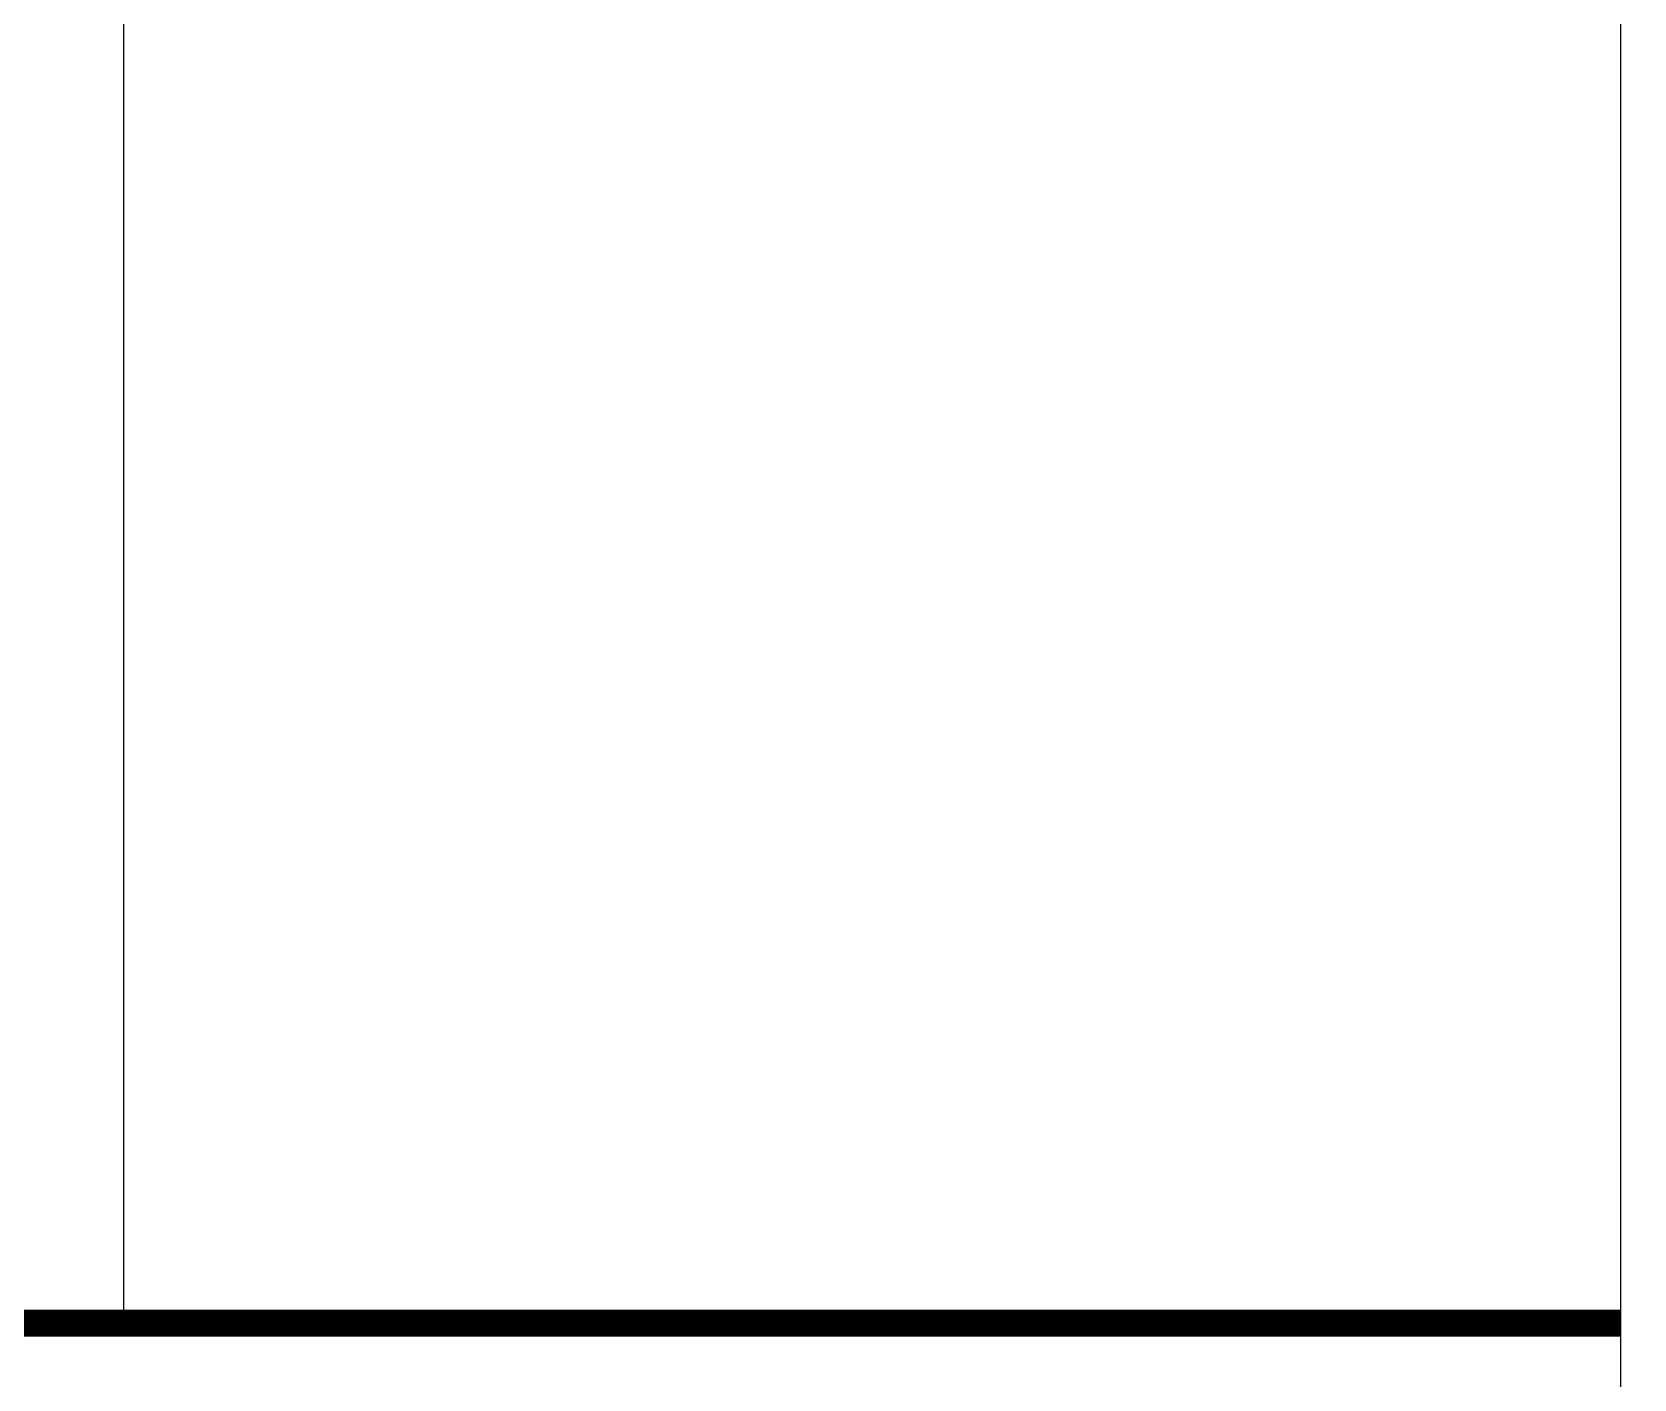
# Model space of a CAD drawing. Extents: x 0 to 139, y 0 to 39.
# Drawn here: x 123.94 to 138.78, y 14.11 to 26.58 of the extents above; entities that cross this region are included whole.
import ezdxf

# ---------------------------------------------------------------- set-up
doc = ezdxf.new("R2010")
doc.units = 0
doc.header["$MEASUREMENT"] = 0
doc.layers.add('TITLE', color=7, linetype='CONTINUOUS')

msp = doc.modelspace()

# ---------------------------------------------------------------- linework, layer by layer
at = {"layer": 'TITLE'}
for p, q in [((124.7922004483608, 39.28717334030068), (124.7922004483608, 14.62895019504157)), ((138.6580004981786, 34.28717334030068), (138.6580004981786, 14.62895019504157)), ((138.6580004981786, 14.62895019504157), (138.6580004981786, 5.00000000000003))]:
    msp.add_line(p, q, dxfattribs=at)
at = {"layer": 'TITLE', "const_width": 0.25}
msp.add_lwpolyline([(0, 14.62895019504157), (138.6580004981786, 14.62895019504157)], dxfattribs=at)
msp.add_lwpolyline([(0, 14.62895019504157), (138.6580004981786, 14.62895019504157)], dxfattribs=at)

doc.saveas('drawing.dxf')
